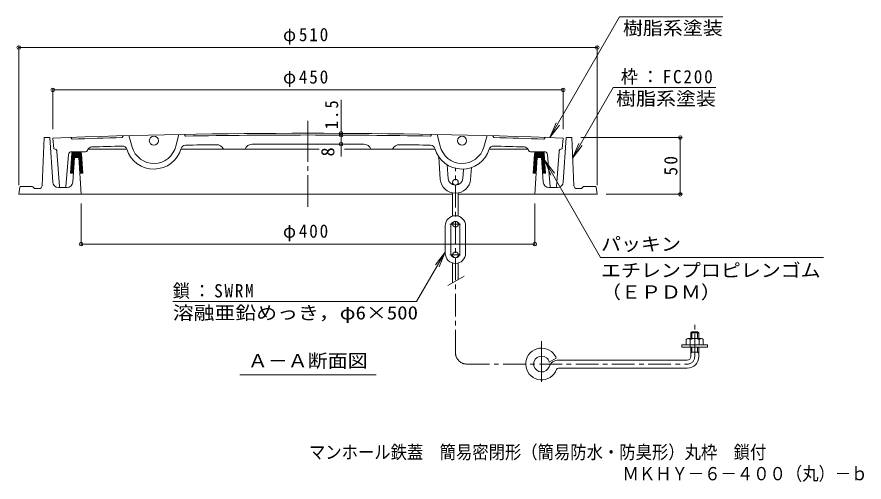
# Model space of a CAD drawing. Units: millimetres, scale not verified. Extents: x -612 to 760, y -539 to 547.
# Drawn here: x -570 to 177, y -539 to -129 of the extents above; entities that cross this region are included whole.
import ezdxf
from ezdxf.enums import TextEntityAlignment as Align

# ---------------------------------------------------------------- set-up
doc = ezdxf.new("R2010")
doc.units = ezdxf.units.MM
doc.header["$LTSCALE"] = 4
doc.header["$PDMODE"] = 32
doc.header["$PDSIZE"] = 3.2
doc.linetypes.add('CHAIN1', pattern=[8, 5, -1, 1, -1])
doc.linetypes.add('CHAIN2', pattern=[12, 9, -1, 1, -1])
for name, color, linetype, lineweight in [('0-0_通り芯', 4, 'Continuous', 9), ('0-1_躯体', 2, 'Continuous', 9), ('0-2_仕上', 3, 'Continuous', 9), ('0-3_建具', 4, 'Continuous', 9), ('0-4_その他', 7, 'Continuous', 9), ('0-5_寸法', 7, 'Continuous', 9), ('0-6_ハッチ', 6, 'Continuous', 9)]:
    doc.layers.add(name, color=color, linetype=linetype, lineweight=lineweight)
doc.layers.add('F-5_F-5ﾚｲﾔ', color=2, linetype='Continuous')
doc.styles.add('ＭＳ ゴシック', font='')
doc.styles.get('ＭＳ ゴシック').set_extended_font_data('MS Gothic')

msp = doc.modelspace()

# ---------------------------------------------------------------- linework, layer by layer
at = {"layer": '0-0_通り芯', "color": 3, "linetype": 'CHAIN2'}
msp.add_line((-313.247, -220.637), (-313.247, -296.355), dxfattribs=at)
at = {"layer": '0-0_通り芯'}
for p, q in [((31.191, -407.427), (24.191, -407.427)), ((24.191, -412.55), (24.191, -407.427)), ((25.191, -412.55), (25.191, -406.428)), ((30.191, -406.428), (31.191, -407.427)), ((30.191, -412.55), (30.191, -406.428)), ((31.191, -412.55), (31.191, -407.427)), ((16.441, -420.05), (16.441, -418.05)), ((38.941, -418.05), (16.441, -418.05)), ((20.191, -418.05), (20.191, -413.416)), ((33.691, -412.55), (21.691, -412.55)), ((23.691, -420.05), (23.691, -413.416)), ((31.69, -418.05), (31.69, -413.416)), ((35.191, -418.05), (35.191, -413.416)), ((38.941, -420.05), (38.941, -418.05)), ((38.941, -420.05), (16.441, -420.05)), ((24.191, -428.427), (24.191, -420.05)), ((31.191, -424.428), (24.191, -424.428)), ((25.191, -424.428), (24.191, -425.427)), ((25.191, -424.428), (25.191, -420.05)), ((30.191, -424.428), (30.191, -420.05)), ((30.191, -424.428), (31.191, -425.427)), ((31.191, -428.427), (31.191, -420.05)), ((-94.352, -429.624), (-100.537, -433.155)), ((21.191, -431.427), (-92.284, -431.427)), ((21.191, -438.428), (-92.284, -438.428))]:
    msp.add_line(p, q, dxfattribs=at)
at = {"layer": '0-0_通り芯', "linetype": 'CHAIN2'}
msp.add_line((-107.309, -414.74), (-107.309, -454.612), dxfattribs=at)
at = {"layer": '0-0_通り芯'}
msp.add_lwpolyline([(30.191, -406.428), (25.191, -406.428), (24.191, -407.427)], dxfattribs=at)
for centre, radius, start, end in [((21.941, -414.715), 2.179, 36.58644, 143.41356), ((27.691, -422.221), 9.671, 65.56723, 114.43282), ((33.441, -414.715), 2.179, 36.58644, 143.41356), ((-107.309, -434.927), 14, 42.5377, 339.8945), ((-107.309, -434.927), 14, 22.26187, 42.5374), ((-107.309, -434.927), 7, 52.82191, 339.89464), ((-107.309, -434.927), 7, 14.66664, 52.82161), ((-92.284, -440.427), 9, 90, 159.89439), ((21.191, -428.427), 10, 270, 0), ((21.191, -428.427), 3, 270, 0), ((-92.284, -440.427), 2, 90, 159.89453)]:
    msp.add_arc(centre, radius, start, end, dxfattribs=at)
at = {"layer": '0-1_躯体'}
for p, q in [((-547.619, -277.499), (-545.747, -235.365)), ((-545.747, -235.365), (-540.747, -235.365)), ((-538.343, -274.671), (-540.747, -235.365)), ((-88.151, -274.671), (-85.747, -235.365)), ((-80.747, -235.365), (-85.747, -235.365)), ((-78.875, -277.499), (-80.747, -235.365)), ((-520.581, -274.671), (-519.247, -252.865)), ((-519.247, -252.865), (-515.247, -252.865)), ((-513.247, -285.365), (-515.247, -252.865)), ((-113.247, -285.365), (-111.247, -252.865)), ((-107.247, -252.865), (-111.247, -252.865)), ((-105.913, -274.671), (-107.247, -252.865)), ((-567.379, -279.225), (-568.247, -285.365)), ((-566.389, -278.365), (-556.661, -278.365)), ((-555.954, -278.658), (-554.247, -280.365)), ((-550.617, -280.365), (-554.247, -280.365)), ((-525.571, -279.365), (-533.352, -279.365)), ((-100.923, -279.365), (-93.142, -279.365)), ((-75.877, -280.365), (-72.247, -280.365)), ((-70.54, -278.658), (-72.247, -280.365)), ((-60.105, -278.365), (-69.833, -278.365)), ((-59.115, -279.225), (-58.247, -285.365)), ((-568.247, -285.365), (-185.747, -285.365)), ((-180.747, -285.365), (-58.247, -285.365))]:
    msp.add_line(p, q, dxfattribs=at)
for centre, radius, start, end in [((-533.352, -274.365), 5, 183.50003, 270), ((-525.571, -274.365), 5, 270, 356.49995), ((-100.923, -274.365), 5, 183.50005, 270), ((-93.142, -274.365), 5, 270, 356.49997), ((-566.389, -279.365), 1, 90, 171.95461), ((-556.661, -279.365), 1, 45, 90), ((-550.617, -277.365), 3, 270, 357.45511), ((-75.877, -277.365), 3, 182.54489, 270), ((-69.833, -279.365), 1, 90, 135), ((-60.105, -279.365), 1, 8.04539, 90)]:
    msp.add_arc(centre, radius, start, end, dxfattribs=at)
at = {"layer": '0-2_仕上'}
for p, q in [((-538.247, -235.846), (-537.247, -245.365)), ((-521.247, -236.733), (-522.247, -235.282)), ((-476.239, -233.841), (-477.204, -235.367)), ((-471.24, -233.707), (-468.348, -243.718)), ((-427.252, -232.71), (-429.688, -242.842)), ((-421.219, -234.098), (-422.253, -232.617)), ((-205.275, -234.098), (-204.241, -232.617)), ((-199.242, -232.71), (-196.806, -242.842)), ((-155.253, -233.707), (-158.147, -243.718)), ((-150.255, -233.841), (-149.29, -235.367)), ((-105.247, -236.733), (-104.247, -235.282)), ((-88.247, -235.846), (-89.247, -245.365)), ((-537.07, -245.365), (-537.247, -245.365)), ((-507.7, -246.737), (-507.301, -245.912)), ((-472.995, -245.627), (-507.149, -245.627)), ((-313.247, -245.627), (-425.273, -245.627)), ((-313.247, -245.627), (-303.473, -245.627)), ((-281.141, -245.627), (-201.221, -245.627)), ((-153.499, -245.627), (-119.345, -245.627)), ((-118.793, -246.737), (-119.193, -245.912)), ((-89.424, -245.365), (-89.247, -245.365)), ((-532.315, -278.439), (-534.576, -247.682)), ((-524.466, -250.628), (-526.674, -278.444)), ((-509.501, -247.865), (-521.476, -247.865)), ((-116.994, -247.865), (-105.019, -247.865)), ((-102.028, -250.628), (-99.82, -278.444)), ((-94.179, -278.439), (-91.918, -247.682)), ((-531.318, -279.365), (-527.671, -279.365)), ((-98.823, -279.365), (-95.176, -279.365))]:
    msp.add_line(p, q, dxfattribs=at)
for centre in [(-449.133, -238.167), (-177.36, -238.167)]:
    msp.add_circle(centre, 4, dxfattribs=at)
for centre, radius, start, end in [((-313.247, -6231.626), 5999.998, 87.85091, 92.14909), ((-313.247, -6231.626), 5998.497, 91.56627, 91.98715), ((-313.247, -6231.626), 5998.497, 88.96863, 91.03137), ((-313.247, -6231.626), 5998.497, 88.01285, 88.43373), ((-537.07, -247.865), 2.5, 4.20528, 90), ((-503.701, -247.656), 4, 91.82295, 154.15735), ((-313.247, -6231.626), 5990.998, 91.5654, 91.82295), ((-476.8, -246.86), 4, 17.44427, 91.56555), ((-449.133, -238.167), 25, 197.44429, 344.12043), ((-449.133, -238.167), 20, 196.11653, 346.48116), ((-421.24, -246.102), 4, 91.03364, 164.12043), ((-313.247, -6231.626), 5990.498, 90.7738, 91.03364), ((-394.054, -248.673), 7, 25.79402, 90.7738), ((-362.289, -248.328), 7, 90.46962, 157.20723), ((-313.247, -6231.626), 5990.498, 89.53038, 90.46962), ((-264.205, -248.328), 7, 22.79277, 89.53038), ((-232.44, -248.673), 7, 89.2262, 154.20598), ((-313.247, -6231.626), 5990.498, 88.96635, 89.2262), ((-205.253, -246.102), 4, 15.8796, 88.96635), ((-177.36, -238.167), 25, 195.8796, 342.55571), ((-177.36, -238.167), 20, 193.51884, 343.88347), ((-149.694, -246.86), 4, 88.43445, 162.55573), ((-313.247, -6231.626), 5990.998, 88.17705, 88.4346), ((-122.793, -247.656), 4, 25.84265, 88.17705), ((-89.424, -247.865), 2.5, 90, 175.79472), ((-521.476, -250.865), 3, 90, 175.4621), ((-509.501, -245.865), 2, 270, 334.15735), ((-116.994, -245.865), 2, 205.84265, 270), ((-105.019, -250.865), 3, 4.5379, 90), ((-531.318, -278.365), 1, 184.20535, 270), ((-527.671, -278.365), 1, 270, 355.46162), ((-98.823, -278.365), 1, 184.53838, 270), ((-95.176, -278.365), 1, 270, 355.79465)]:
    msp.add_arc(centre, radius, start, end, dxfattribs=at)
at = {"layer": '0-3_建具'}
for p, q in [((-196.603, -272.19), (-197.995, -252.281)), ((-189.62, -271.701), (-190.477, -259.449)), ((-176.874, -271.701), (-176.276, -263.143)), ((-169.892, -272.19), (-169.163, -261.784)), ((-185.747, -274.783), (-185.747, -276.899)), ((-180.747, -274.783), (-180.747, -276.899)), ((-182.859, -277.283), (-183.634, -277.283)), ((-185.747, -284.11), (-185.747, -304.637)), ((-180.747, -284.11), (-180.747, -304.637)), ((-192.247, -313.282), (-192.247, -337.283)), ((-188.161, -311.783), (-178.721, -311.783)), ((-187.247, -313.282), (-187.247, -337.283)), ((-185.747, -310.16), (-185.747, -311.783)), ((-180.747, -310.16), (-180.747, -311.783)), ((-179.247, -313.282), (-179.247, -337.283)), ((-174.247, -313.282), (-174.247, -337.283)), ((-188.161, -338.783), (-178.721, -338.783)), ((-185.747, -340.405), (-185.747, -338.783)), ((-180.747, -340.405), (-180.747, -338.783)), ((-185.747, -363.322), (-185.747, -345.928)), ((-180.747, -360.436), (-180.747, -345.928)), ((-175.505, -357.409), (-189.838, -365.684))]:
    msp.add_line(p, q, dxfattribs=at)
at = {"layer": '0-3_建具', "linetype": 'CHAIN1'}
for p, q in [((-183.247, -424.927), (-183.247, -262.463)), ((27.691, -428.427), (27.691, -398.94)), ((-173.247, -434.927), (21.191, -434.927))]:
    msp.add_line(p, q, dxfattribs=at)
at = {"layer": '0-3_建具'}
for centre in [(-183.247, -274.783), (-183.247, -311.783), (-183.247, -338.783)]:
    msp.add_circle(centre, 2.5, dxfattribs=at)
for centre, radius, start, end in [((-183.634, -271.283), 13, 183.99992, 271.70752), ((-183.634, -271.283), 6, 183.99982, 269.99998), ((-182.859, -271.283), 13, 268.29248, 355.99991), ((-182.859, -271.283), 6, 269.99995, 356.00018), ((-183.247, -313.282), 9, 0, 180), ((-183.247, -313.282), 4, 0, 180), ((-183.247, -337.283), 9, 180, 0), ((-183.247, -337.283), 4, 180, 0)]:
    msp.add_arc(centre, radius, start, end, dxfattribs=at)
at = {"layer": '0-3_建具', "linetype": 'CHAIN1'}
for centre, radius, start, end in [((-173.247, -424.927), 10, 180, 270), ((21.191, -428.427), 6.5, 270, 0)]:
    msp.add_arc(centre, radius, start, end, dxfattribs=at)
at = {"layer": '0-4_その他'}
for p, q in [((-568.247, -154.853), (-568.247, -277.365)), ((-58.247, -156.053), (-568.247, -156.053)), ((-58.247, -154.853), (-58.247, -277.365)), ((-538.247, -192.179), (-538.247, -227.846)), ((-538.247, -193.379), (-88.247, -193.379)), ((-88.247, -192.179), (-88.247, -227.847)), ((-284.101, -231.698), (-284.101, -202.021)), ((-284.101, -233.199), (-284.101, -231.698)), ((-284.101, -241.198), (-284.101, -233.199)), ((16.211, -235.365), (-72.747, -235.365)), ((15.011, -285.365), (15.011, -235.365)), ((-284.101, -241.198), (-284.101, -252.025)), ((16.211, -285.365), (-50.247, -285.365)), ((-513.247, -330.412), (-513.247, -293.365)), ((-113.319, -330.412), (-113.319, -293.365)), ((-513.247, -329.212), (-113.319, -329.212))]:
    msp.add_line(p, q, dxfattribs=at)
for p in [(-568.247, -156.053), (-58.247, -156.053), (-538.247, -193.379), (-88.247, -193.379), (-284.101, -231.698), (-284.101, -233.199), (15.011, -235.365), (-284.101, -241.198), (15.011, -285.365), (-513.247, -329.212), (-113.319, -329.212)]:
    msp.add_point(p, dxfattribs=at)
at = {"layer": '0-5_寸法'}
for p, q in [((-79.945, -253.415), (-44.07, -191.277)), ((46.405, -191.277), (-44.07, -191.277)), ((-99.913, -235.454), (-94.555, -222.52)), ((-99.913, -235.454), (-91.39, -224.347)), ((-79.945, -253.415), (-74.587, -240.481)), ((-79.945, -253.415), (-71.422, -242.308)), ((-104.559, -255.604), (-55.24, -341.026)), ((-104.559, -255.604), (-96.036, -266.711)), ((-104.559, -255.604), (-99.201, -268.538)), ((-192.247, -336.298), (-217.454, -379.958)), ((-192.247, -336.298), (-200.77, -347.405)), ((-192.247, -336.298), (-197.605, -349.232)), ((-55.24, -341.026), (141.146, -341.026)), ((-217.454, -379.958), (-432.454, -379.958)), ((-373.483, -444.393), (-253.083, -444.393))]:
    msp.add_line(p, q, dxfattribs=at)
msp.add_lwpolyline([(-99.913, -235.454), (-38.523, -129.125), (52.408, -129.125)], dxfattribs=at)
at = {"layer": '0-6_ハッチ'}
for p, q in [((-521.538, -249.743), (-522.586, -266.865)), ((-521.913, -255.865), (-519.267, -253.219)), ((-521.867, -255.112), (-516.62, -249.865)), ((-521.821, -254.359), (-517.327, -249.865)), ((-521.775, -253.606), (-518.034, -249.865)), ((-521.729, -252.852), (-518.742, -249.865)), ((-521.683, -252.099), (-519.449, -249.865)), ((-521.636, -251.346), (-520.156, -249.865)), ((-521.59, -250.593), (-520.523, -249.526)), ((-521.544, -249.84), (-519.57, -247.866)), ((-521.27, -248.859), (-520.549, -248.137)), ((-520.544, -249.865), (-520.513, -249.365)), ((-520.544, -249.865), (-513.901, -249.865)), ((-520.513, -249.365), (-513.931, -249.365)), ((-520.363, -249.365), (-518.863, -247.865)), ((-519.656, -249.365), (-518.156, -247.865)), ((-519.542, -247.865), (-514.903, -247.865)), ((-518.949, -249.365), (-517.449, -247.865)), ((-518.913, -252.866), (-515.913, -249.865)), ((-518.242, -249.365), (-516.742, -247.865)), ((-518.206, -252.866), (-515.206, -249.865)), ((-517.534, -249.365), (-516.034, -247.865)), ((-517.499, -252.866), (-514.499, -249.865)), ((-516.827, -249.365), (-515.327, -247.865)), ((-516.792, -252.866), (-513.047, -249.121)), ((-516.12, -249.365), (-514.638, -247.883)), ((-516.085, -252.866), (-512.911, -249.691)), ((-515.413, -249.365), (-514.087, -248.039)), ((-515.378, -252.866), (-512.87, -250.358)), ((-515.212, -253.407), (-512.83, -251.025)), ((-515.171, -254.073), (-512.79, -251.693)), ((-515.13, -254.74), (-512.751, -252.36)), ((-515.089, -255.406), (-512.711, -253.027)), ((-515.049, -256.072), (-512.671, -253.694)), ((-514.706, -249.365), (-513.648, -248.308)), ((-513.999, -249.365), (-513.301, -248.668)), ((-513.901, -249.865), (-513.931, -249.365)), ((-512.906, -249.746), (-511.884, -266.865)), ((-113.541, -249.743), (-114.588, -266.865)), ((-113.915, -255.865), (-111.269, -253.219)), ((-113.869, -255.112), (-108.622, -249.865)), ((-113.823, -254.359), (-109.329, -249.865)), ((-113.777, -253.605), (-110.036, -249.865)), ((-113.731, -252.852), (-110.744, -249.865)), ((-113.685, -252.099), (-111.451, -249.865)), ((-113.639, -251.346), (-112.158, -249.865)), ((-113.593, -250.593), (-112.525, -249.526)), ((-113.546, -249.839), (-111.572, -247.865)), ((-113.272, -248.858), (-112.551, -248.137)), ((-112.546, -249.865), (-112.516, -249.365)), ((-112.546, -249.865), (-105.903, -249.865)), ((-112.516, -249.365), (-105.933, -249.365)), ((-112.365, -249.365), (-110.865, -247.865)), ((-111.658, -249.365), (-110.158, -247.865)), ((-111.544, -247.865), (-106.905, -247.865)), ((-110.951, -249.365), (-109.451, -247.865)), ((-110.915, -252.865), (-107.915, -249.865)), ((-110.244, -249.365), (-108.744, -247.865)), ((-110.208, -252.865), (-107.208, -249.865)), ((-109.536, -249.365), (-108.036, -247.865)), ((-109.501, -252.865), (-106.501, -249.865)), ((-108.829, -249.365), (-107.329, -247.865)), ((-108.794, -252.865), (-105.049, -249.12)), ((-108.122, -249.365), (-106.64, -247.883)), ((-108.087, -252.865), (-104.913, -249.691)), ((-107.415, -249.365), (-106.089, -248.039)), ((-107.38, -252.865), (-104.872, -250.358)), ((-107.214, -253.407), (-104.832, -251.025)), ((-107.173, -254.073), (-104.792, -251.692)), ((-107.132, -254.739), (-104.753, -252.36)), ((-107.092, -255.406), (-104.713, -253.027)), ((-107.051, -256.072), (-104.673, -253.694)), ((-106.708, -249.365), (-105.65, -248.308)), ((-106.001, -249.365), (-105.303, -248.668)), ((-105.903, -249.865), (-105.933, -249.365)), ((-104.909, -249.746), (-103.886, -266.865)), ((-522.373, -263.397), (-519.73, -260.754)), ((-522.327, -262.644), (-519.684, -260)), ((-522.281, -261.891), (-519.638, -259.247)), ((-522.235, -261.138), (-519.591, -258.494)), ((-522.189, -260.384), (-519.545, -257.74)), ((-522.143, -259.631), (-519.498, -256.986)), ((-522.097, -258.878), (-519.452, -256.233)), ((-522.051, -258.125), (-519.406, -255.48)), ((-522.005, -257.372), (-519.359, -254.726)), ((-521.959, -256.618), (-519.313, -253.973)), ((-515.008, -256.739), (-512.631, -254.362)), ((-514.967, -257.405), (-512.591, -255.029)), ((-514.926, -258.071), (-512.551, -255.696)), ((-514.886, -258.738), (-512.512, -256.364)), ((-514.886, -258.738), (-512.512, -256.364)), ((-514.845, -259.404), (-512.472, -257.031)), ((-514.804, -260.071), (-512.432, -257.698)), ((-514.763, -260.737), (-512.392, -258.365)), ((-514.723, -261.403), (-512.352, -259.033)), ((-514.688, -262.076), (-512.312, -259.7)), ((-514.648, -262.742), (-512.273, -260.367)), ((-514.607, -263.409), (-512.233, -261.034)), ((-514.607, -263.409), (-512.233, -261.035)), ((-114.376, -263.397), (-111.732, -260.754)), ((-114.329, -262.644), (-111.686, -260)), ((-114.283, -261.89), (-111.64, -259.247)), ((-114.237, -261.137), (-111.593, -258.493)), ((-114.191, -260.384), (-111.547, -257.74)), ((-114.145, -259.631), (-111.501, -256.986)), ((-114.099, -258.878), (-111.454, -256.233)), ((-114.053, -258.124), (-111.408, -255.479)), ((-114.007, -257.371), (-111.361, -254.726)), ((-113.961, -256.618), (-111.315, -253.972)), ((-107.01, -256.738), (-104.633, -254.362)), ((-106.969, -257.405), (-104.593, -255.029)), ((-106.928, -258.071), (-104.553, -255.696)), ((-106.888, -258.738), (-104.514, -256.363)), ((-106.888, -258.738), (-104.514, -256.364)), ((-106.847, -259.404), (-104.474, -257.031)), ((-106.806, -260.07), (-104.434, -257.698)), ((-106.766, -260.737), (-104.394, -258.365)), ((-106.725, -261.403), (-104.354, -259.032)), ((-106.69, -262.076), (-104.314, -259.7)), ((-106.65, -262.742), (-104.275, -260.367)), ((-106.609, -263.408), (-104.235, -261.034)), ((-106.609, -263.409), (-104.235, -261.034)), ((-522.586, -266.865), (-520.103, -266.865)), ((-522.558, -266.41), (-519.916, -263.768)), ((-522.512, -265.657), (-519.87, -263.014)), ((-522.466, -264.903), (-519.823, -262.261)), ((-522.42, -264.15), (-519.777, -261.508)), ((-522.306, -266.865), (-519.962, -264.521)), ((-521.599, -266.865), (-520.009, -265.275)), ((-520.892, -266.865), (-520.055, -266.028)), ((-520.185, -266.865), (-520.101, -266.782)), ((-514.566, -264.075), (-512.193, -261.702)), ((-514.525, -264.741), (-512.153, -262.369)), ((-514.485, -265.408), (-512.113, -263.036)), ((-514.444, -266.074), (-512.073, -263.704)), ((-514.404, -266.741), (-512.033, -264.371)), ((-514.385, -266.865), (-511.884, -266.865)), ((-513.821, -266.865), (-511.994, -265.038)), ((-513.114, -266.865), (-511.954, -265.706)), ((-512.406, -266.865), (-511.914, -266.373)), ((-114.588, -266.865), (-112.109, -266.865)), ((-114.56, -266.41), (-111.918, -263.768)), ((-114.514, -265.656), (-111.872, -263.014)), ((-114.468, -264.903), (-111.825, -262.261)), ((-114.422, -264.15), (-111.779, -261.507)), ((-114.308, -266.865), (-111.964, -264.521)), ((-113.601, -266.865), (-112.011, -265.275)), ((-112.894, -266.865), (-112.057, -266.028)), ((-112.187, -266.865), (-112.103, -266.782)), ((-106.568, -264.075), (-104.195, -261.702)), ((-106.527, -264.741), (-104.155, -262.369)), ((-106.487, -265.407), (-104.115, -263.036)), ((-106.446, -266.074), (-104.075, -263.703)), ((-106.406, -266.741), (-104.036, -264.371)), ((-106.391, -266.865), (-103.886, -266.865)), ((-105.823, -266.865), (-103.996, -265.038)), ((-105.116, -266.865), (-103.956, -265.705)), ((-104.408, -266.865), (-103.916, -266.373))]:
    msp.add_line(p, q, dxfattribs=at)
for centre, start, end in [((-519.542, -249.865), 90, 176.49954), ((-514.903, -249.865), 3.41728, 90), ((-111.544, -249.865), 90, 176.49954), ((-106.905, -249.865), 3.41728, 90)]:
    msp.add_arc(centre, 2, start, end, dxfattribs=at)

# ---------------------------------------------------------------- texts
at = {"layer": '0-4_その他', "color": 2, "style": 'ＭＳ ゴシック'}
msp.add_text('8', height=11.73, rotation=90, dxfattribs=at).set_placement((-286.501, -252.025), align=Align.BOTTOM_LEFT)
at = {"layer": '0-4_その他', "color": 2, "char_height": 11.73, "attachment_point": 7, "style": 'ＭＳ ゴシック'}
for s, insert in [('\\T1.21;\\W0.95;φ510', (-335.247, -153.653)), ('\\T1.21;\\W0.95;φ450', (-335.247, -190.979)), ('\\T1.21;\\W0.95;φ400', (-335.283, -326.812))]:
    msp.add_mtext(s, dxfattribs=dict(at, insert=insert))
at = {"layer": '0-4_その他', "color": 2, "char_height": 11.73, "attachment_point": 7, "rotation": 90, "style": 'ＭＳ ゴシック'}
for s, insert in [('\\T1.27;\\W0.9;1.5', (-286.501, -228.021)), ('\\T1.27;\\W0.95;50', (12.611, -268.865))]:
    msp.add_mtext(s, dxfattribs=dict(at, insert=insert))
at = {"layer": '0-5_寸法', "color": 2, "style": 'ＭＳ ゴシック'}
for s, width, p in [('樹脂系塗装', 1.1, (-35.592, -148.325)), ('樹脂系塗装', 1.1, (-41.595, -210.477)), ('パッキン', 1.1, (-54.854, -338.626)), ('エチレンプロピレンゴム', 1.1, (-54.854, -361.73)), ('（ＥＰＤＭ）', 1.1, (-54.854, -380.85)), ('溶融亜鉛めっき，φ6×500', 1.15, (-432.454, -399.158)), ('Ａ－Ａ断面図', 1.1, (-366.283, -441.393))]:
    msp.add_text(s, height=11.73, dxfattribs=dict(at, width=width)).set_placement(p, align=Align.BOTTOM_LEFT)
at = {"layer": '0-5_寸法', "color": 2, "char_height": 11.73, "attachment_point": 7, "style": 'ＭＳ ゴシック'}
for s, insert in [('\\T1.21;\\W0.95;枠：FC200', (-37.437, -188.877)), ('\\T1.2;\\W0.95;鎖：SWRM', (-432.454, -377.558))]:
    msp.add_mtext(s, dxfattribs=dict(at, insert=insert))
at = {"layer": 'F-5_F-5ﾚｲﾔ', "style": 'ＭＳ ゴシック', "width": 0.9}
for s, p in [('マンホール鉄蓋\u3000簡易密閉形（簡易防水・防臭形）丸枠\u3000鎖付', (-312.401, -521.911)), ('ＭＫＨＹ－６－４００（丸）－ｂ', (-35.929, -540.878))]:
    msp.add_text(s, height=11.73, dxfattribs=at).set_placement(p, align=Align.BOTTOM_LEFT)

doc.saveas('drawing.dxf')
